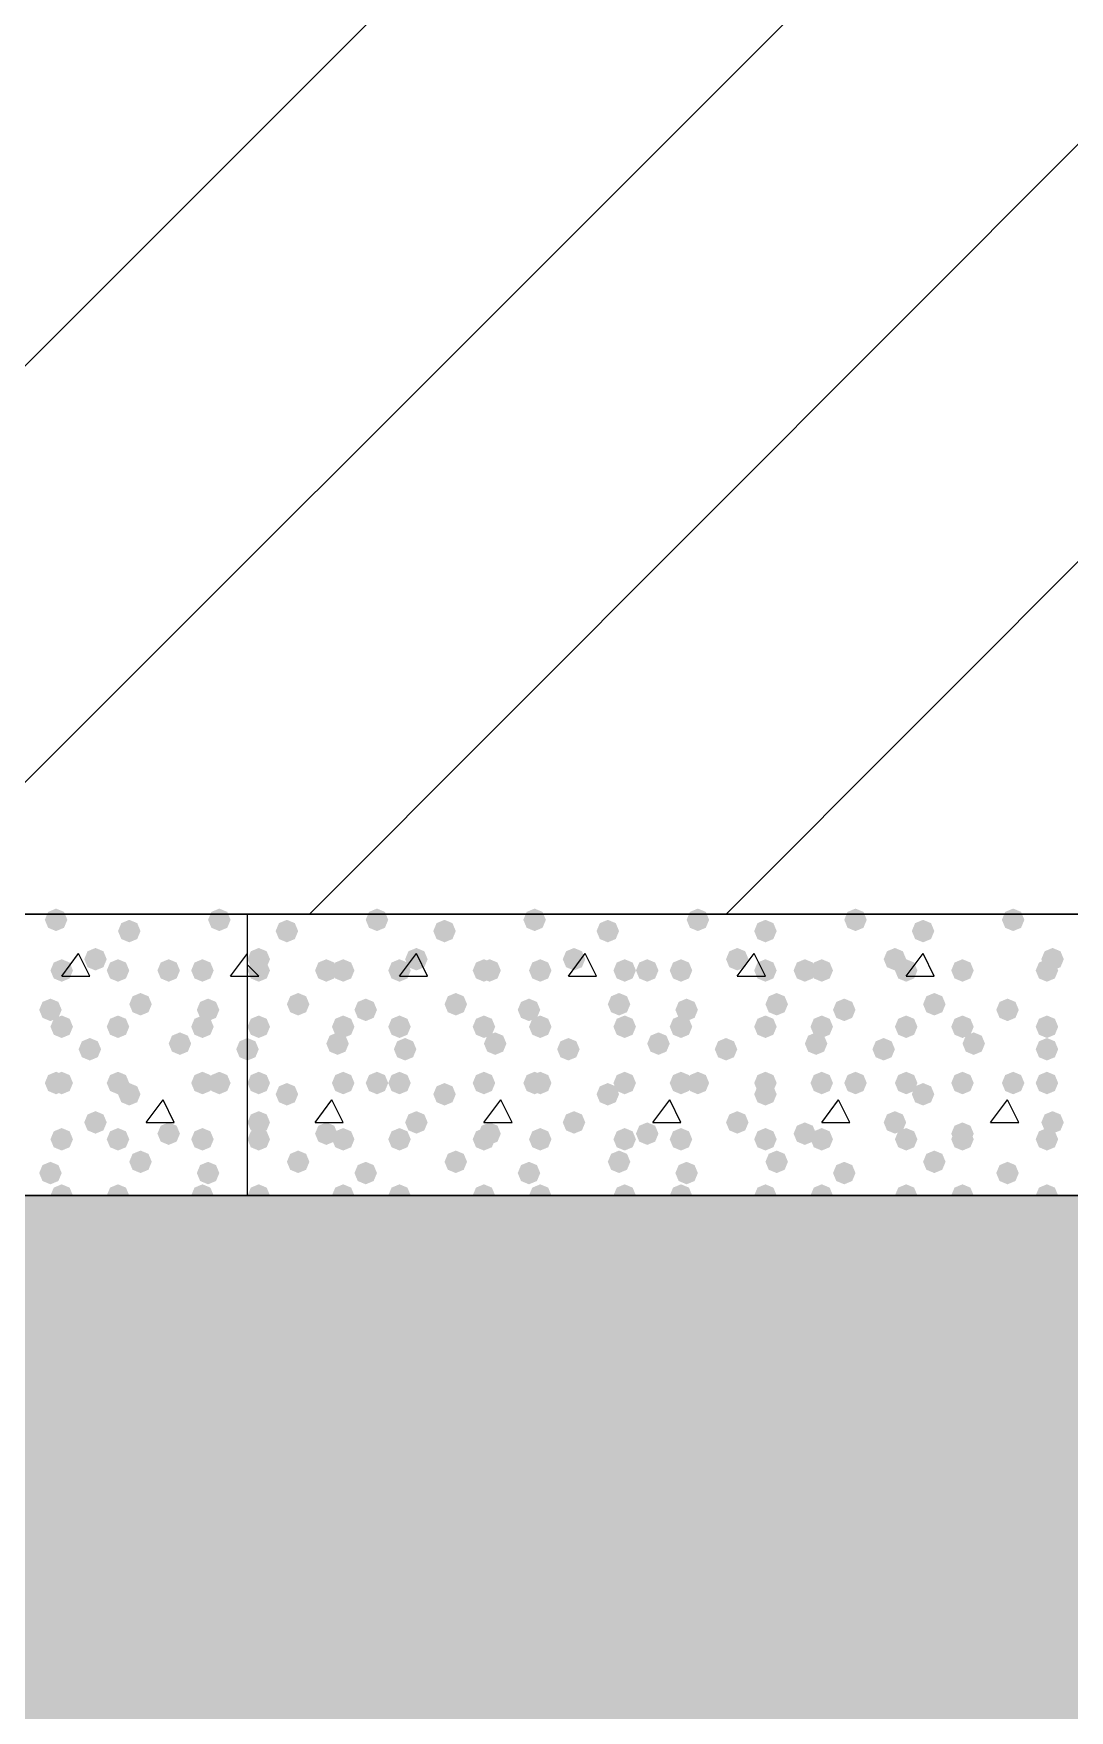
# Model space of a CAD drawing. Header units: millimetres. Extents: x 0 to 420, y 0 to 297.
# Drawn here: x 130.77 to 138.56, y 138.75 to 151.36 of the extents above; entities that cross this region are included whole.
import ezdxf

# ---------------------------------------------------------------- set-up
doc = ezdxf.new("R2010")
doc.units = ezdxf.units.MM
doc.layers.get('0').update_dxf_attribs({"linetype": 'CONTINUOUS'})

msp = doc.modelspace()

# ---------------------------------------------------------------- hatches: boundary and pattern name
at = {"true_color": 0x000007}
for points in [[(131.021667, 144.695333), (130.996796, 144.635537), (130.937, 144.610667), (130.877204, 144.635537), (130.852333, 144.695333), (130.877204, 144.755129), (130.937, 144.78), (130.996796, 144.755129)], [(132.249333, 144.695333), (132.224463, 144.635537), (132.164667, 144.610667), (132.104871, 144.635537), (132.08, 144.695333), (132.104871, 144.755129), (132.164667, 144.78), (132.224462, 144.755129)], [(131.572, 144.610667), (131.547129, 144.550871), (131.487333, 144.526), (131.427538, 144.550871), (131.402667, 144.610667), (131.427537, 144.670462), (131.487333, 144.695333), (131.547129, 144.670463)], [(131.318, 144.399), (131.293129, 144.339204), (131.233333, 144.314333), (131.173537, 144.339204), (131.148667, 144.399), (131.173537, 144.458796), (131.233333, 144.483667), (131.293129, 144.458796)], [(131.064, 144.314333), (131.039129, 144.254537), (130.979333, 144.229667), (130.919538, 144.254537), (130.894667, 144.314333), (130.919537, 144.374129), (130.979333, 144.399), (131.039129, 144.374129)], [(131.487333, 144.314333), (131.462463, 144.254537), (131.402667, 144.229667), (131.342871, 144.254537), (131.318, 144.314333), (131.342871, 144.374129), (131.402667, 144.399), (131.462462, 144.374129)], [(131.868333, 144.314333), (131.843463, 144.254537), (131.783667, 144.229667), (131.723871, 144.254537), (131.699, 144.314333), (131.723871, 144.374129), (131.783667, 144.399), (131.843462, 144.374129)], [(132.122333, 144.314333), (132.097463, 144.254537), (132.037667, 144.229667), (131.977871, 144.254537), (131.953, 144.314333), (131.977871, 144.374129), (132.037667, 144.399), (132.097462, 144.374129)], [(130.979333, 144.018), (130.954462, 143.958204), (130.894667, 143.933333), (130.834871, 143.958204), (130.81, 144.018), (130.834871, 144.077796), (130.894667, 144.102667), (130.954462, 144.077796)], [(131.656667, 144.060333), (131.631796, 144.000537), (131.572, 143.975667), (131.512204, 144.000537), (131.487333, 144.060333), (131.512204, 144.120129), (131.572, 144.145), (131.631796, 144.120129)], [(132.164667, 144.018), (132.139796, 143.958204), (132.08, 143.933333), (132.020204, 143.958204), (131.995333, 144.018), (132.020204, 144.077796), (132.08, 144.102667), (132.139796, 144.077796)], [(131.064, 143.891), (131.039129, 143.831204), (130.979333, 143.806333), (130.919538, 143.831204), (130.894667, 143.891), (130.919537, 143.950796), (130.979333, 143.975667), (131.039129, 143.950796)], [(131.487333, 143.891), (131.462463, 143.831204), (131.402667, 143.806333), (131.342871, 143.831204), (131.318, 143.891), (131.342871, 143.950796), (131.402667, 143.975667), (131.462462, 143.950796)], [(132.122333, 143.891), (132.097463, 143.831204), (132.037667, 143.806333), (131.977871, 143.831204), (131.953, 143.891), (131.977871, 143.950796), (132.037667, 143.975667), (132.097462, 143.950796)], [(131.953, 143.764), (131.928129, 143.704204), (131.868333, 143.679333), (131.808538, 143.704204), (131.783667, 143.764), (131.808537, 143.823796), (131.868333, 143.848667), (131.928129, 143.823796)], [(131.275667, 143.721667), (131.250796, 143.661871), (131.191, 143.637), (131.131204, 143.661871), (131.106333, 143.721667), (131.131204, 143.781462), (131.191, 143.806333), (131.250796, 143.781463)], [(132.461, 143.721667), (132.436129, 143.661871), (132.376333, 143.637), (132.316538, 143.661871), (132.291667, 143.721667), (132.316537, 143.781462), (132.376333, 143.806333), (132.436129, 143.781463)], [(131.021667, 143.467667), (130.996796, 143.407871), (130.937, 143.383), (130.877204, 143.407871), (130.852333, 143.467667), (130.877204, 143.527462), (130.937, 143.552333), (130.996796, 143.527463)], [(131.064, 143.467667), (131.039129, 143.407871), (130.979333, 143.383), (130.919538, 143.407871), (130.894667, 143.467667), (130.919537, 143.527462), (130.979333, 143.552333), (131.039129, 143.527463)], [(131.487333, 143.467667), (131.462463, 143.407871), (131.402667, 143.383), (131.342871, 143.407871), (131.318, 143.467667), (131.342871, 143.527462), (131.402667, 143.552333), (131.462462, 143.527463)], [(131.572, 143.383), (131.547129, 143.323204), (131.487333, 143.298333), (131.427538, 143.323204), (131.402667, 143.383), (131.427537, 143.442796), (131.487333, 143.467667), (131.547129, 143.442796)], [(132.122333, 143.467667), (132.097463, 143.407871), (132.037667, 143.383), (131.977871, 143.407871), (131.953, 143.467667), (131.977871, 143.527462), (132.037667, 143.552333), (132.097462, 143.527463)], [(132.249333, 143.467667), (132.224463, 143.407871), (132.164667, 143.383), (132.104871, 143.407871), (132.08, 143.467667), (132.104871, 143.527462), (132.164667, 143.552333), (132.224462, 143.527463)], [(131.318, 143.171333), (131.293129, 143.111537), (131.233333, 143.086667), (131.173537, 143.111537), (131.148667, 143.171333), (131.173537, 143.231129), (131.233333, 143.256), (131.293129, 143.231129)], [(131.064, 143.044333), (131.039129, 142.984537), (130.979333, 142.959667), (130.919538, 142.984537), (130.894667, 143.044333), (130.919537, 143.104129), (130.979333, 143.129), (131.039129, 143.104129)], [(131.487333, 143.044333), (131.462463, 142.984537), (131.402667, 142.959667), (131.342871, 142.984537), (131.318, 143.044333), (131.342871, 143.104129), (131.402667, 143.129), (131.462462, 143.104129)], [(131.868333, 143.086667), (131.843463, 143.026871), (131.783667, 143.002), (131.723871, 143.026871), (131.699, 143.086667), (131.723871, 143.146462), (131.783667, 143.171333), (131.843462, 143.146463)], [(132.122333, 143.044333), (132.097463, 142.984537), (132.037667, 142.959667), (131.977871, 142.984537), (131.953, 143.044333), (131.977871, 143.104129), (132.037667, 143.129), (132.097462, 143.104129)], [(131.656667, 142.875), (131.631796, 142.815204), (131.572, 142.790333), (131.512204, 142.815204), (131.487333, 142.875), (131.512204, 142.934796), (131.572, 142.959667), (131.631796, 142.934796)], [(130.979333, 142.790333), (130.954462, 142.730537), (130.894667, 142.705667), (130.834871, 142.730537), (130.81, 142.790333), (130.834871, 142.850129), (130.894667, 142.875), (130.954462, 142.850129)], [(132.164667, 142.790333), (132.139796, 142.730537), (132.08, 142.705667), (132.020204, 142.730537), (131.995333, 142.790333), (132.020204, 142.850129), (132.08, 142.875), (132.139796, 142.850129)], [(131.064, 142.621), (131.039129, 142.561204), (130.979333, 142.536333), (130.919538, 142.561204), (130.894667, 142.621), (130.919537, 142.680796), (130.979333, 142.705667), (131.039129, 142.680796)], [(131.487333, 142.621), (131.462463, 142.561204), (131.402667, 142.536333), (131.342871, 142.561204), (131.318, 142.621), (131.342871, 142.680796), (131.402667, 142.705667), (131.462462, 142.680796)], [(132.122333, 142.621), (132.097463, 142.561204), (132.037667, 142.536333), (131.977871, 142.561204), (131.953, 142.621), (131.977871, 142.680796), (132.037667, 142.705667), (132.097462, 142.680796)]]:
    msp.add_hatch(color=0, dxfattribs=at).paths.add_polyline_path(points, flags=0)
at = {"true_color": 0x000008}
for points in [[(133.434667, 144.695333), (133.409796, 144.635537), (133.35, 144.610667), (133.290204, 144.635537), (133.265333, 144.695333), (133.290204, 144.755129), (133.35, 144.78), (133.409796, 144.755129)], [(134.62, 144.695333), (134.595129, 144.635537), (134.535333, 144.610667), (134.475538, 144.635537), (134.450667, 144.695333), (134.475537, 144.755129), (134.535333, 144.78), (134.595129, 144.755129)], [(135.847667, 144.695333), (135.822796, 144.635537), (135.763, 144.610667), (135.703204, 144.635537), (135.678333, 144.695333), (135.703204, 144.755129), (135.763, 144.78), (135.822796, 144.755129)], [(137.033, 144.695333), (137.008129, 144.635537), (136.948333, 144.610667), (136.888537, 144.635537), (136.863667, 144.695333), (136.888537, 144.755129), (136.948333, 144.78), (137.008129, 144.755129)], [(138.218333, 144.695333), (138.193463, 144.635537), (138.133667, 144.610667), (138.073871, 144.635537), (138.049, 144.695333), (138.073871, 144.755129), (138.133667, 144.78), (138.193462, 144.755129)], [(132.757333, 144.610667), (132.732463, 144.550871), (132.672667, 144.526), (132.612871, 144.550871), (132.588, 144.610667), (132.612871, 144.670462), (132.672667, 144.695333), (132.732462, 144.670463)], [(133.942667, 144.610667), (133.917796, 144.550871), (133.858, 144.526), (133.798204, 144.550871), (133.773333, 144.610667), (133.798204, 144.670462), (133.858, 144.695333), (133.917796, 144.670463)], [(135.170333, 144.610667), (135.145463, 144.550871), (135.085667, 144.526), (135.025871, 144.550871), (135.001, 144.610667), (135.025871, 144.670462), (135.085667, 144.695333), (135.145462, 144.670463)], [(136.355667, 144.610667), (136.330796, 144.550871), (136.271, 144.526), (136.211204, 144.550871), (136.186333, 144.610667), (136.211204, 144.670462), (136.271, 144.695333), (136.330796, 144.670463)], [(137.541, 144.610667), (137.516129, 144.550871), (137.456333, 144.526), (137.396538, 144.550871), (137.371667, 144.610667), (137.396537, 144.670462), (137.456333, 144.695333), (137.516129, 144.670463)], [(132.545667, 144.399), (132.520796, 144.339204), (132.461, 144.314333), (132.401204, 144.339204), (132.376333, 144.399), (132.401204, 144.458796), (132.461, 144.483667), (132.520796, 144.458796)], [(133.731, 144.399), (133.706129, 144.339204), (133.646333, 144.314333), (133.586538, 144.339204), (133.561667, 144.399), (133.586537, 144.458796), (133.646333, 144.483667), (133.706129, 144.458796)], [(134.916333, 144.399), (134.891462, 144.339204), (134.831667, 144.314333), (134.771871, 144.339204), (134.747, 144.399), (134.771871, 144.458796), (134.831667, 144.483667), (134.891462, 144.458796)], [(136.144, 144.399), (136.119129, 144.339204), (136.059333, 144.314333), (135.999538, 144.339204), (135.974667, 144.399), (135.999537, 144.458796), (136.059333, 144.483667), (136.119129, 144.458796)], [(137.329333, 144.399), (137.304463, 144.339204), (137.244667, 144.314333), (137.184871, 144.339204), (137.16, 144.399), (137.184871, 144.458796), (137.244667, 144.483667), (137.304462, 144.458796)], [(138.514667, 144.399), (138.489796, 144.339204), (138.43, 144.314333), (138.370204, 144.339204), (138.345333, 144.399), (138.370204, 144.458796), (138.43, 144.483667), (138.489796, 144.458796)], [(132.545667, 144.314333), (132.520796, 144.254537), (132.461, 144.229667), (132.401204, 144.254537), (132.376333, 144.314333), (132.401204, 144.374129), (132.461, 144.399), (132.520796, 144.374129)], [(133.053667, 144.314333), (133.028796, 144.254537), (132.969, 144.229667), (132.909204, 144.254537), (132.884333, 144.314333), (132.909204, 144.374129), (132.969, 144.399), (133.028796, 144.374129)], [(133.180667, 144.314333), (133.155796, 144.254537), (133.096, 144.229667), (133.036204, 144.254537), (133.011333, 144.314333), (133.036204, 144.374129), (133.096, 144.399), (133.155796, 144.374129)], [(133.604, 144.314333), (133.579129, 144.254537), (133.519333, 144.229667), (133.459538, 144.254537), (133.434667, 144.314333), (133.459537, 144.374129), (133.519333, 144.399), (133.579129, 144.374129)], [(134.239, 144.314333), (134.214129, 144.254537), (134.154333, 144.229667), (134.094538, 144.254537), (134.069667, 144.314333), (134.094537, 144.374129), (134.154333, 144.399), (134.214129, 144.374129)], [(134.281333, 144.314333), (134.256463, 144.254537), (134.196667, 144.229667), (134.136871, 144.254537), (134.112, 144.314333), (134.136871, 144.374129), (134.196667, 144.399), (134.256462, 144.374129)], [(134.662333, 144.314333), (134.637463, 144.254537), (134.577667, 144.229667), (134.517871, 144.254537), (134.493, 144.314333), (134.517871, 144.374129), (134.577667, 144.399), (134.637462, 144.374129)], [(135.297333, 144.314333), (135.272463, 144.254537), (135.212667, 144.229667), (135.152871, 144.254537), (135.128, 144.314333), (135.152871, 144.374129), (135.212667, 144.399), (135.272462, 144.374129)], [(135.466667, 144.314333), (135.441796, 144.254537), (135.382, 144.229667), (135.322204, 144.254537), (135.297333, 144.314333), (135.322204, 144.374129), (135.382, 144.399), (135.441796, 144.374129)], [(135.720667, 144.314333), (135.695796, 144.254537), (135.636, 144.229667), (135.576204, 144.254537), (135.551333, 144.314333), (135.576204, 144.374129), (135.636, 144.399), (135.695796, 144.374129)], [(136.355667, 144.314333), (136.330796, 144.254537), (136.271, 144.229667), (136.211204, 144.254537), (136.186333, 144.314333), (136.211204, 144.374129), (136.271, 144.399), (136.330796, 144.374129)], [(136.652, 144.314333), (136.627129, 144.254537), (136.567333, 144.229667), (136.507538, 144.254537), (136.482667, 144.314333), (136.507537, 144.374129), (136.567333, 144.399), (136.627129, 144.374129)], [(136.779, 144.314333), (136.754129, 144.254537), (136.694333, 144.229667), (136.634537, 144.254537), (136.609667, 144.314333), (136.634537, 144.374129), (136.694333, 144.399), (136.754129, 144.374129)], [(137.414, 144.314333), (137.389129, 144.254537), (137.329333, 144.229667), (137.269538, 144.254537), (137.244667, 144.314333), (137.269537, 144.374129), (137.329333, 144.399), (137.389129, 144.374129)], [(137.837333, 144.314333), (137.812463, 144.254537), (137.752667, 144.229667), (137.692871, 144.254537), (137.668, 144.314333), (137.692871, 144.374129), (137.752667, 144.399), (137.812462, 144.374129)], [(137.837333, 144.314333), (137.812463, 144.254537), (137.752667, 144.229667), (137.692871, 144.254537), (137.668, 144.314333), (137.692871, 144.374129), (137.752667, 144.399), (137.812462, 144.374129)], [(138.472333, 144.314333), (138.447463, 144.254537), (138.387667, 144.229667), (138.327871, 144.254537), (138.303, 144.314333), (138.327871, 144.374129), (138.387667, 144.399), (138.447462, 144.374129)], [(132.842, 144.060333), (132.817129, 144.000537), (132.757333, 143.975667), (132.697538, 144.000537), (132.672667, 144.060333), (132.697537, 144.120129), (132.757333, 144.145), (132.817129, 144.120129)], [(133.35, 144.018), (133.325129, 143.958204), (133.265333, 143.933333), (133.205537, 143.958204), (133.180667, 144.018), (133.205537, 144.077796), (133.265333, 144.102667), (133.325129, 144.077796)], [(134.027333, 144.060333), (134.002463, 144.000537), (133.942667, 143.975667), (133.882871, 144.000537), (133.858, 144.060333), (133.882871, 144.120129), (133.942667, 144.145), (134.002462, 144.120129)], [(134.577667, 144.018), (134.552796, 143.958204), (134.493, 143.933333), (134.433204, 143.958204), (134.408333, 144.018), (134.433204, 144.077796), (134.493, 144.102667), (134.552796, 144.077796)], [(135.255, 144.060333), (135.230129, 144.000537), (135.170333, 143.975667), (135.110537, 144.000537), (135.085667, 144.060333), (135.110537, 144.120129), (135.170333, 144.145), (135.230129, 144.120129)], [(135.763, 144.018), (135.738129, 143.958204), (135.678333, 143.933333), (135.618538, 143.958204), (135.593667, 144.018), (135.618537, 144.077796), (135.678333, 144.102667), (135.738129, 144.077796)], [(136.440333, 144.060333), (136.415463, 144.000537), (136.355667, 143.975667), (136.295871, 144.000537), (136.271, 144.060333), (136.295871, 144.120129), (136.355667, 144.145), (136.415462, 144.120129)], [(136.948333, 144.018), (136.923463, 143.958204), (136.863667, 143.933333), (136.803871, 143.958204), (136.779, 144.018), (136.803871, 144.077796), (136.863667, 144.102667), (136.923462, 144.077796)], [(137.625667, 144.060333), (137.600796, 144.000537), (137.541, 143.975667), (137.481204, 144.000537), (137.456333, 144.060333), (137.481204, 144.120129), (137.541, 144.145), (137.600796, 144.120129)], [(138.176, 144.018), (138.151129, 143.958204), (138.091333, 143.933333), (138.031538, 143.958204), (138.006667, 144.018), (138.031537, 144.077796), (138.091333, 144.102667), (138.151129, 144.077796)], [(132.545667, 143.891), (132.520796, 143.831204), (132.461, 143.806333), (132.401204, 143.831204), (132.376333, 143.891), (132.401204, 143.950796), (132.461, 143.975667), (132.520796, 143.950796)], [(133.180667, 143.891), (133.155796, 143.831204), (133.096, 143.806333), (133.036204, 143.831204), (133.011333, 143.891), (133.036204, 143.950796), (133.096, 143.975667), (133.155796, 143.950796)], [(133.604, 143.891), (133.579129, 143.831204), (133.519333, 143.806333), (133.459538, 143.831204), (133.434667, 143.891), (133.459537, 143.950796), (133.519333, 143.975667), (133.579129, 143.950796)], [(134.239, 143.891), (134.214129, 143.831204), (134.154333, 143.806333), (134.094538, 143.831204), (134.069667, 143.891), (134.094537, 143.950796), (134.154333, 143.975667), (134.214129, 143.950796)], [(134.662333, 143.891), (134.637463, 143.831204), (134.577667, 143.806333), (134.517871, 143.831204), (134.493, 143.891), (134.517871, 143.950796), (134.577667, 143.975667), (134.637462, 143.950796)], [(135.297333, 143.891), (135.272463, 143.831204), (135.212667, 143.806333), (135.152871, 143.831204), (135.128, 143.891), (135.152871, 143.950796), (135.212667, 143.975667), (135.272462, 143.950796)], [(135.720667, 143.891), (135.695796, 143.831204), (135.636, 143.806333), (135.576204, 143.831204), (135.551333, 143.891), (135.576204, 143.950796), (135.636, 143.975667), (135.695796, 143.950796)], [(136.355667, 143.891), (136.330796, 143.831204), (136.271, 143.806333), (136.211204, 143.831204), (136.186333, 143.891), (136.211204, 143.950796), (136.271, 143.975667), (136.330796, 143.950796)], [(136.779, 143.891), (136.754129, 143.831204), (136.694333, 143.806333), (136.634537, 143.831204), (136.609667, 143.891), (136.634537, 143.950796), (136.694333, 143.975667), (136.754129, 143.950796)], [(137.414, 143.891), (137.389129, 143.831204), (137.329333, 143.806333), (137.269538, 143.831204), (137.244667, 143.891), (137.269537, 143.950796), (137.329333, 143.975667), (137.389129, 143.950796)], [(137.837333, 143.891), (137.812463, 143.831204), (137.752667, 143.806333), (137.692871, 143.831204), (137.668, 143.891), (137.692871, 143.950796), (137.752667, 143.975667), (137.812462, 143.950796)], [(138.472333, 143.891), (138.447463, 143.831204), (138.387667, 143.806333), (138.327871, 143.831204), (138.303, 143.891), (138.327871, 143.950796), (138.387667, 143.975667), (138.447462, 143.950796)], [(133.138333, 143.764), (133.113463, 143.704204), (133.053667, 143.679333), (132.993871, 143.704204), (132.969, 143.764), (132.993871, 143.823796), (133.053667, 143.848667), (133.113462, 143.823796)], [(134.323667, 143.764), (134.298796, 143.704204), (134.239, 143.679333), (134.179204, 143.704204), (134.154333, 143.764), (134.179204, 143.823796), (134.239, 143.848667), (134.298796, 143.823796)], [(135.551333, 143.764), (135.526463, 143.704204), (135.466667, 143.679333), (135.406871, 143.704204), (135.382, 143.764), (135.406871, 143.823796), (135.466667, 143.848667), (135.526462, 143.823796)], [(136.736667, 143.764), (136.711796, 143.704204), (136.652, 143.679333), (136.592204, 143.704204), (136.567333, 143.764), (136.592204, 143.823796), (136.652, 143.848667), (136.711796, 143.823796)], [(137.922, 143.764), (137.897129, 143.704204), (137.837333, 143.679333), (137.777538, 143.704204), (137.752667, 143.764), (137.777537, 143.823796), (137.837333, 143.848667), (137.897129, 143.823796)], [(133.646333, 143.721667), (133.621463, 143.661871), (133.561667, 143.637), (133.501871, 143.661871), (133.477, 143.721667), (133.501871, 143.781462), (133.561667, 143.806333), (133.621462, 143.781463)], [(134.874, 143.721667), (134.849129, 143.661871), (134.789333, 143.637), (134.729537, 143.661871), (134.704667, 143.721667), (134.729537, 143.781462), (134.789333, 143.806333), (134.849129, 143.781463)], [(136.059333, 143.721667), (136.034463, 143.661871), (135.974667, 143.637), (135.914871, 143.661871), (135.89, 143.721667), (135.914871, 143.781462), (135.974667, 143.806333), (136.034462, 143.781463)], [(137.244667, 143.721667), (137.219796, 143.661871), (137.16, 143.637), (137.100204, 143.661871), (137.075333, 143.721667), (137.100204, 143.781462), (137.16, 143.806333), (137.219796, 143.781463)], [(138.472333, 143.721667), (138.447463, 143.661871), (138.387667, 143.637), (138.327871, 143.661871), (138.303, 143.721667), (138.327871, 143.781462), (138.387667, 143.806333), (138.447462, 143.781463)], [(132.545667, 143.467667), (132.520796, 143.407871), (132.461, 143.383), (132.401204, 143.407871), (132.376333, 143.467667), (132.401204, 143.527462), (132.461, 143.552333), (132.520796, 143.527463)], [(132.757333, 143.383), (132.732463, 143.323204), (132.672667, 143.298333), (132.612871, 143.323204), (132.588, 143.383), (132.612871, 143.442796), (132.672667, 143.467667), (132.732462, 143.442796)], [(133.180667, 143.467667), (133.155796, 143.407871), (133.096, 143.383), (133.036204, 143.407871), (133.011333, 143.467667), (133.036204, 143.527462), (133.096, 143.552333), (133.155796, 143.527463)], [(133.434667, 143.467667), (133.409796, 143.407871), (133.35, 143.383), (133.290204, 143.407871), (133.265333, 143.467667), (133.290204, 143.527462), (133.35, 143.552333), (133.409796, 143.527463)], [(133.604, 143.467667), (133.579129, 143.407871), (133.519333, 143.383), (133.459538, 143.407871), (133.434667, 143.467667), (133.459537, 143.527462), (133.519333, 143.552333), (133.579129, 143.527463)], [(133.942667, 143.383), (133.917796, 143.323204), (133.858, 143.298333), (133.798204, 143.323204), (133.773333, 143.383), (133.798204, 143.442796), (133.858, 143.467667), (133.917796, 143.442796)], [(134.239, 143.467667), (134.214129, 143.407871), (134.154333, 143.383), (134.094538, 143.407871), (134.069667, 143.467667), (134.094537, 143.527462), (134.154333, 143.552333), (134.214129, 143.527463)], [(134.62, 143.467667), (134.595129, 143.407871), (134.535333, 143.383), (134.475538, 143.407871), (134.450667, 143.467667), (134.475537, 143.527462), (134.535333, 143.552333), (134.595129, 143.527463)], [(134.662333, 143.467667), (134.637463, 143.407871), (134.577667, 143.383), (134.517871, 143.407871), (134.493, 143.467667), (134.517871, 143.527462), (134.577667, 143.552333), (134.637462, 143.527463)], [(135.170333, 143.383), (135.145463, 143.323204), (135.085667, 143.298333), (135.025871, 143.323204), (135.001, 143.383), (135.025871, 143.442796), (135.085667, 143.467667), (135.145462, 143.442796)], [(135.297333, 143.467667), (135.272463, 143.407871), (135.212667, 143.383), (135.152871, 143.407871), (135.128, 143.467667), (135.152871, 143.527462), (135.212667, 143.552333), (135.272462, 143.527463)], [(135.720667, 143.467667), (135.695796, 143.407871), (135.636, 143.383), (135.576204, 143.407871), (135.551333, 143.467667), (135.576204, 143.527462), (135.636, 143.552333), (135.695796, 143.527463)], [(135.847667, 143.467667), (135.822796, 143.407871), (135.763, 143.383), (135.703204, 143.407871), (135.678333, 143.467667), (135.703204, 143.527462), (135.763, 143.552333), (135.822796, 143.527463)], [(136.355667, 143.467667), (136.330796, 143.407871), (136.271, 143.383), (136.211204, 143.407871), (136.186333, 143.467667), (136.211204, 143.527462), (136.271, 143.552333), (136.330796, 143.527463)], [(136.355667, 143.383), (136.330796, 143.323204), (136.271, 143.298333), (136.211204, 143.323204), (136.186333, 143.383), (136.211204, 143.442796), (136.271, 143.467667), (136.330796, 143.442796)], [(136.779, 143.467667), (136.754129, 143.407871), (136.694333, 143.383), (136.634537, 143.407871), (136.609667, 143.467667), (136.634537, 143.527462), (136.694333, 143.552333), (136.754129, 143.527463)], [(137.033, 143.467667), (137.008129, 143.407871), (136.948333, 143.383), (136.888537, 143.407871), (136.863667, 143.467667), (136.888537, 143.527462), (136.948333, 143.552333), (137.008129, 143.527463)], [(137.414, 143.467667), (137.389129, 143.407871), (137.329333, 143.383), (137.269538, 143.407871), (137.244667, 143.467667), (137.269537, 143.527462), (137.329333, 143.552333), (137.389129, 143.527463)], [(137.541, 143.383), (137.516129, 143.323204), (137.456333, 143.298333), (137.396538, 143.323204), (137.371667, 143.383), (137.396537, 143.442796), (137.456333, 143.467667), (137.516129, 143.442796)], [(137.837333, 143.467667), (137.812463, 143.407871), (137.752667, 143.383), (137.692871, 143.407871), (137.668, 143.467667), (137.692871, 143.527462), (137.752667, 143.552333), (137.812462, 143.527463)], [(138.218333, 143.467667), (138.193463, 143.407871), (138.133667, 143.383), (138.073871, 143.407871), (138.049, 143.467667), (138.073871, 143.527462), (138.133667, 143.552333), (138.193462, 143.527463)], [(138.472333, 143.467667), (138.447463, 143.407871), (138.387667, 143.383), (138.327871, 143.407871), (138.303, 143.467667), (138.327871, 143.527462), (138.387667, 143.552333), (138.447462, 143.527463)], [(132.545667, 143.171333), (132.520796, 143.111537), (132.461, 143.086667), (132.401204, 143.111537), (132.376333, 143.171333), (132.401204, 143.231129), (132.461, 143.256), (132.520796, 143.231129)], [(133.731, 143.171333), (133.706129, 143.111537), (133.646333, 143.086667), (133.586538, 143.111537), (133.561667, 143.171333), (133.586537, 143.231129), (133.646333, 143.256), (133.706129, 143.231129)], [(134.916333, 143.171333), (134.891462, 143.111537), (134.831667, 143.086667), (134.771871, 143.111537), (134.747, 143.171333), (134.771871, 143.231129), (134.831667, 143.256), (134.891462, 143.231129)], [(136.144, 143.171333), (136.119129, 143.111537), (136.059333, 143.086667), (135.999538, 143.111537), (135.974667, 143.171333), (135.999537, 143.231129), (136.059333, 143.256), (136.119129, 143.231129)], [(137.329333, 143.171333), (137.304463, 143.111537), (137.244667, 143.086667), (137.184871, 143.111537), (137.16, 143.171333), (137.184871, 143.231129), (137.244667, 143.256), (137.304462, 143.231129)], [(138.514667, 143.171333), (138.489796, 143.111537), (138.43, 143.086667), (138.370204, 143.111537), (138.345333, 143.171333), (138.370204, 143.231129), (138.43, 143.256), (138.489796, 143.231129)], [(132.545667, 143.044333), (132.520796, 142.984537), (132.461, 142.959667), (132.401204, 142.984537), (132.376333, 143.044333), (132.401204, 143.104129), (132.461, 143.129), (132.520796, 143.104129)], [(133.053667, 143.086667), (133.028796, 143.026871), (132.969, 143.002), (132.909204, 143.026871), (132.884333, 143.086667), (132.909204, 143.146462), (132.969, 143.171333), (133.028796, 143.146463)], [(133.180667, 143.044333), (133.155796, 142.984537), (133.096, 142.959667), (133.036204, 142.984537), (133.011333, 143.044333), (133.036204, 143.104129), (133.096, 143.129), (133.155796, 143.104129)], [(133.604, 143.044333), (133.579129, 142.984537), (133.519333, 142.959667), (133.459538, 142.984537), (133.434667, 143.044333), (133.459537, 143.104129), (133.519333, 143.129), (133.579129, 143.104129)], [(134.239, 143.044333), (134.214129, 142.984537), (134.154333, 142.959667), (134.094538, 142.984537), (134.069667, 143.044333), (134.094537, 143.104129), (134.154333, 143.129), (134.214129, 143.104129)], [(134.281333, 143.086667), (134.256463, 143.026871), (134.196667, 143.002), (134.136871, 143.026871), (134.112, 143.086667), (134.136871, 143.146462), (134.196667, 143.171333), (134.256462, 143.146463)], [(134.662333, 143.044333), (134.637463, 142.984537), (134.577667, 142.959667), (134.517871, 142.984537), (134.493, 143.044333), (134.517871, 143.104129), (134.577667, 143.129), (134.637462, 143.104129)], [(135.297333, 143.044333), (135.272463, 142.984537), (135.212667, 142.959667), (135.152871, 142.984537), (135.128, 143.044333), (135.152871, 143.104129), (135.212667, 143.129), (135.272462, 143.104129)], [(135.466667, 143.086667), (135.441796, 143.026871), (135.382, 143.002), (135.322204, 143.026871), (135.297333, 143.086667), (135.322204, 143.146462), (135.382, 143.171333), (135.441796, 143.146463)], [(135.720667, 143.044333), (135.695796, 142.984537), (135.636, 142.959667), (135.576204, 142.984537), (135.551333, 143.044333), (135.576204, 143.104129), (135.636, 143.129), (135.695796, 143.104129)], [(136.355667, 143.044333), (136.330796, 142.984537), (136.271, 142.959667), (136.211204, 142.984537), (136.186333, 143.044333), (136.211204, 143.104129), (136.271, 143.129), (136.330796, 143.104129)], [(136.652, 143.086667), (136.627129, 143.026871), (136.567333, 143.002), (136.507538, 143.026871), (136.482667, 143.086667), (136.507537, 143.146462), (136.567333, 143.171333), (136.627129, 143.146463)], [(136.779, 143.044333), (136.754129, 142.984537), (136.694333, 142.959667), (136.634537, 142.984537), (136.609667, 143.044333), (136.634537, 143.104129), (136.694333, 143.129), (136.754129, 143.104129)], [(137.414, 143.044333), (137.389129, 142.984537), (137.329333, 142.959667), (137.269538, 142.984537), (137.244667, 143.044333), (137.269537, 143.104129), (137.329333, 143.129), (137.389129, 143.104129)], [(137.837333, 143.086667), (137.812463, 143.026871), (137.752667, 143.002), (137.692871, 143.026871), (137.668, 143.086667), (137.692871, 143.146462), (137.752667, 143.171333), (137.812462, 143.146463)], [(137.837333, 143.044333), (137.812463, 142.984537), (137.752667, 142.959667), (137.692871, 142.984537), (137.668, 143.044333), (137.692871, 143.104129), (137.752667, 143.129), (137.812462, 143.104129)], [(138.472333, 143.044333), (138.447463, 142.984537), (138.387667, 142.959667), (138.327871, 142.984537), (138.303, 143.044333), (138.327871, 143.104129), (138.387667, 143.129), (138.447462, 143.104129)], [(132.842, 142.875), (132.817129, 142.815204), (132.757333, 142.790333), (132.697538, 142.815204), (132.672667, 142.875), (132.697537, 142.934796), (132.757333, 142.959667), (132.817129, 142.934796)], [(134.027333, 142.875), (134.002463, 142.815204), (133.942667, 142.790333), (133.882871, 142.815204), (133.858, 142.875), (133.882871, 142.934796), (133.942667, 142.959667), (134.002462, 142.934796)], [(135.255, 142.875), (135.230129, 142.815204), (135.170333, 142.790333), (135.110537, 142.815204), (135.085667, 142.875), (135.110537, 142.934796), (135.170333, 142.959667), (135.230129, 142.934796)], [(136.440333, 142.875), (136.415463, 142.815204), (136.355667, 142.790333), (136.295871, 142.815204), (136.271, 142.875), (136.295871, 142.934796), (136.355667, 142.959667), (136.415462, 142.934796)], [(137.625667, 142.875), (137.600796, 142.815204), (137.541, 142.790333), (137.481204, 142.815204), (137.456333, 142.875), (137.481204, 142.934796), (137.541, 142.959667), (137.600796, 142.934796)], [(133.35, 142.790333), (133.325129, 142.730537), (133.265333, 142.705667), (133.205537, 142.730537), (133.180667, 142.790333), (133.205537, 142.850129), (133.265333, 142.875), (133.325129, 142.850129)], [(134.577667, 142.790333), (134.552796, 142.730537), (134.493, 142.705667), (134.433204, 142.730537), (134.408333, 142.790333), (134.433204, 142.850129), (134.493, 142.875), (134.552796, 142.850129)], [(135.763, 142.790333), (135.738129, 142.730537), (135.678333, 142.705667), (135.618538, 142.730537), (135.593667, 142.790333), (135.618537, 142.850129), (135.678333, 142.875), (135.738129, 142.850129)], [(136.948333, 142.790333), (136.923463, 142.730537), (136.863667, 142.705667), (136.803871, 142.730537), (136.779, 142.790333), (136.803871, 142.850129), (136.863667, 142.875), (136.923462, 142.850129)], [(138.176, 142.790333), (138.151129, 142.730537), (138.091333, 142.705667), (138.031538, 142.730537), (138.006667, 142.790333), (138.031537, 142.850129), (138.091333, 142.875), (138.151129, 142.850129)], [(132.545667, 142.621), (132.520796, 142.561204), (132.461, 142.536333), (132.401204, 142.561204), (132.376333, 142.621), (132.401204, 142.680796), (132.461, 142.705667), (132.520796, 142.680796)], [(133.180667, 142.621), (133.155796, 142.561204), (133.096, 142.536333), (133.036204, 142.561204), (133.011333, 142.621), (133.036204, 142.680796), (133.096, 142.705667), (133.155796, 142.680796)], [(133.604, 142.621), (133.579129, 142.561204), (133.519333, 142.536333), (133.459538, 142.561204), (133.434667, 142.621), (133.459537, 142.680796), (133.519333, 142.705667), (133.579129, 142.680796)], [(134.239, 142.621), (134.214129, 142.561204), (134.154333, 142.536333), (134.094538, 142.561204), (134.069667, 142.621), (134.094537, 142.680796), (134.154333, 142.705667), (134.214129, 142.680796)], [(134.662333, 142.621), (134.637463, 142.561204), (134.577667, 142.536333), (134.517871, 142.561204), (134.493, 142.621), (134.517871, 142.680796), (134.577667, 142.705667), (134.637462, 142.680796)], [(135.297333, 142.621), (135.272463, 142.561204), (135.212667, 142.536333), (135.152871, 142.561204), (135.128, 142.621), (135.152871, 142.680796), (135.212667, 142.705667), (135.272462, 142.680796)], [(135.720667, 142.621), (135.695796, 142.561204), (135.636, 142.536333), (135.576204, 142.561204), (135.551333, 142.621), (135.576204, 142.680796), (135.636, 142.705667), (135.695796, 142.680796)], [(136.355667, 142.621), (136.330796, 142.561204), (136.271, 142.536333), (136.211204, 142.561204), (136.186333, 142.621), (136.211204, 142.680796), (136.271, 142.705667), (136.330796, 142.680796)], [(136.779, 142.621), (136.754129, 142.561204), (136.694333, 142.536333), (136.634537, 142.561204), (136.609667, 142.621), (136.634537, 142.680796), (136.694333, 142.705667), (136.754129, 142.680796)], [(137.414, 142.621), (137.389129, 142.561204), (137.329333, 142.536333), (137.269538, 142.561204), (137.244667, 142.621), (137.269537, 142.680796), (137.329333, 142.705667), (137.389129, 142.680796)], [(137.837333, 142.621), (137.812463, 142.561204), (137.752667, 142.536333), (137.692871, 142.561204), (137.668, 142.621), (137.692871, 142.680796), (137.752667, 142.705667), (137.812462, 142.680796)], [(138.472333, 142.621), (138.447463, 142.561204), (138.387667, 142.536333), (138.327871, 142.561204), (138.303, 142.621), (138.327871, 142.680796), (138.387667, 142.705667), (138.447462, 142.680796)]]:
    msp.add_hatch(color=0, dxfattribs=at).paths.add_polyline_path(points, flags=0)
h = msp.add_hatch(color=0, dxfattribs=at)
h.paths.add_polyline_path([(193.844333, 142.621), (32.469667, 142.621), (193.844333, 123.571)], flags=0)
h.paths.add_polyline_path([(32.469667, 142.621), (193.844333, 123.571), (32.469667, 123.571)], flags=0)

# ---------------------------------------------------------------- linework, layer by layer
at = {"color": 0, "true_color": 0x000007}
for points in [[(31.369, 142.621), (31.369, 165.946667), (379.603, 165.946667), (379.603, 142.621), (217.17, 142.621), (217.17, 121.454333), (193.844333, 121.454333), (193.844333, 142.621)], [(31.369, 142.621), (31.369, 165.946667), (379.603, 165.946667), (379.603, 142.621), (217.17, 142.621), (217.17, 121.454333), (193.844333, 121.454333), (193.844333, 142.621)], [(130.259667, 144.737667), (130.259667, 142.621), (132.376333, 142.621), (132.376333, 144.737667)]]:
    msp.add_lwpolyline(points, close=True, dxfattribs=at)
at = {"color": 0, "true_color": 0x0000fd}
msp.add_lwpolyline([(215.053333, 144.737667), (377.486333, 144.737667), (377.486333, 163.83), (33.528, 163.83), (33.528, 144.737667), (195.961, 144.737667), (195.961, 123.571), (215.053333, 123.571)], close=True, dxfattribs=at)
at = {"color": 0, "true_color": 0x000003}
for points in [[(126.576668, 144.737666), (145.669001, 163.829999)], [(129.709334, 144.737666), (148.801668, 163.829999)], [(132.842001, 144.737666), (151.892001, 163.829999)], [(135.974668, 144.737666), (155.024668, 163.829999)]]:
    msp.add_lwpolyline(points, dxfattribs=at)
at = {"color": 0, "true_color": 0x000007}
for points in [[(151.468667, 144.737667), (132.376333, 144.737667)], [(130.979333, 144.272), (131.106333, 144.441333)], [(131.191, 144.272), (131.106333, 144.441333)], [(132.249333, 144.272), (132.376333, 144.441333)], [(132.376333, 144.356667), (132.376333, 144.441333)], [(130.979333, 144.272), (131.191, 144.272)], [(132.249333, 144.272), (132.376333, 144.272)], [(131.614333, 143.171333), (131.741333, 143.340667)], [(131.826, 143.171333), (131.741333, 143.340667)], [(131.614333, 143.171333), (131.826, 143.171333)], [(132.376333, 142.621), (151.468667, 142.621)]]:
    msp.add_lwpolyline(points, dxfattribs=at)
at = {"color": 0, "true_color": 0x000008}
for points in [[(132.461, 144.272), (132.376333, 144.356667)], [(133.519333, 144.272), (133.646333, 144.441333)], [(133.731, 144.272), (133.646333, 144.441333)], [(134.789333, 144.272), (134.916333, 144.441333)], [(135.001, 144.272), (134.916333, 144.441333)], [(136.059333, 144.272), (136.186333, 144.441333)], [(136.271, 144.272), (136.186333, 144.441333)], [(137.329333, 144.272), (137.456333, 144.441333)], [(137.541, 144.272), (137.456333, 144.441333)], [(132.376333, 144.272), (132.461, 144.272)], [(133.519333, 144.272), (133.731, 144.272)], [(134.789333, 144.272), (135.001, 144.272)], [(136.059333, 144.272), (136.271, 144.272)], [(137.329333, 144.272), (137.541, 144.272)], [(132.884333, 143.171333), (133.011333, 143.340667)], [(133.096, 143.171333), (133.011333, 143.340667)], [(134.154333, 143.171333), (134.281333, 143.340667)], [(134.366, 143.171333), (134.281333, 143.340667)], [(135.424333, 143.171333), (135.551333, 143.340667)], [(135.636, 143.171333), (135.551333, 143.340667)], [(136.694333, 143.171333), (136.821333, 143.340667)], [(136.906, 143.171333), (136.821333, 143.340667)], [(137.964333, 143.171333), (138.091333, 143.340667)], [(138.176, 143.171333), (138.091333, 143.340667)], [(132.884333, 143.171333), (133.096, 143.171333)], [(134.154333, 143.171333), (134.366, 143.171333)], [(135.424333, 143.171333), (135.636, 143.171333)], [(136.694333, 143.171333), (136.906, 143.171333)], [(137.964333, 143.171333), (138.176, 143.171333)]]:
    msp.add_lwpolyline(points, dxfattribs=at)
msp.add_lwpolyline([(193.844333, 142.621), (32.469667, 142.621), (193.844333, 123.571)], close=True, dxfattribs=at)

doc.saveas('drawing.dxf')
